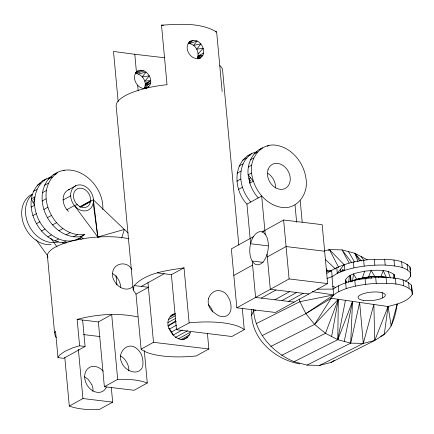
<?xml version="1.0" encoding="UTF-8"?>
<svg xmlns="http://www.w3.org/2000/svg" width="434" height="434" viewBox="0 0 434 434"><rect width="100%" height="100%" fill="white"/><g stroke="black" fill="none" stroke-linecap="round" stroke-linejoin="round"><path stroke-width="0.65" d="M268.185 245.866L250.613 243.745L246.941 204.148C232.119 188.6 232.559 157.309 256.885 151.84M250.841 202A32.843 25.568 61.1 0 1 242.46 187.211C238.776 175.52 240.637 160.629 251.856 153.707M251.568 173.079C249.355 158.828 260.471 142.922 275.905 145.184C292.445 147.831 304.315 163.444 306.133 179.54C308.411 193.814 297.236 209.758 281.785 207.447C265.228 204.772 253.505 189.132 251.568 173.079L248.118 174.848L249.821 183.143A32.843 25.568 61.1 0 0 258.203 197.931M51.608 176.931C35.881 180.707 31.677 200.063 36.326 213.674C41.317 231.68 64.015 249.328 81.717 236.85M83.534 235.662L80.702 236.698C52.476 240.094 30.982 201.577 48.342 179.161C70.59 155.356 104.437 182.394 102.815 209.627M90.511 201.409L90.57 198.929A10.253 7.98 61.1 0 0 77.957 188.535A10.253 7.98 61.1 0 0 76.666 204.04C79.172 206.909 83.485 208.787 87.093 206.828A10.253 7.98 61.1 0 0 90.511 201.409L80.149 207.137M128.817 370.907C129.11 366.697 127.325 362.574 124.688 359.363A13.671 10.644 61.1 0 0 120.451 355.951M262.657 147.739C252.17 152.188 246.968 163.878 248.118 174.848L253.315 181.228L249.821 183.143L250.168 180.49L248.91 178.727L250.521 177.837M66.391 242.877C35.973 244.136 15.57 193.618 46.248 178.889M80.702 236.698L84.701 234.49C54.299 238.771 30.988 191.09 57.755 172.531M294.073 361.679L306.968 365.119L350.694 343.142L352.527 301.37L337.793 339.703L294.073 361.679C272.85 352.875 254.818 332.959 253.472 309.371M191.144 41.008C181.58 46.4 190.976 61.878 200.286 58.015L198.555 58.85C210.631 54.451 198.891 33.895 188.898 42.266M299.731 363.866C274.076 359.585 249.165 337.082 251.801 309.496M92.871 391.419L93.017 388.728L91.905 384.833M143.768 88.878C148.173 82.851 142.184 73.688 135.327 73.395M93.223 203.215L93.456 199.955A13.671 10.644 61.1 0 0 76.688 185.378A13.671 10.644 61.1 0 0 75.18 206.432A13.671 10.644 61.1 0 0 93.223 203.215L97.802 237.029L99.136 237.192M187.938 43.525C195.04 43.243 199.96 51.977 197.372 58.275L200.465 55.585L197.899 56.328M393.627 278.492L394.018 274.456C385.701 268.483 374.347 270.366 364.75 271.163C358.191 272.796 349.24 273.301 345.61 279.859L346.001 283.125M348.703 282.36L349.403 275.791M352.592 280.82L353.509 273.925L356.699 279.355L364.804 277.483M317.113 289.212L333.122 289.093C345.459 280.472 361.093 278.823 375.692 277.554C387.595 277.923 402.372 276.116 411.551 285.219L412.3 294.312C407.108 302.352 396.605 304.012 388.077 306.534L384.258 334.538L374.743 340.468L331.023 362.45L319.57 365.385L306.968 365.119M331.636 336.507L338.308 299.308L314.59 324.426L270.87 346.408M142.46 367.197C143.638 362.889 142.781 358.359 141.262 354.247A13.839 9.694 66.2 0 0 134.399 347.043C125.665 342.589 117.001 354.448 121.661 362.265C123.983 370.104 137.252 376.658 142.119 367.766M345.415 300.339L337.793 339.703L350.694 343.142L363.296 343.402L374.743 340.468L388.077 306.534L331.196 298.277L305.867 313.636L262.147 335.612M344.243 341.422L352.527 301.37M207.436 333.54L208.868 348.979L196.255 355.951A54.679 16.807 -5.3 0 1 141.115 349.164L136.01 294.122L133.233 290.037L134.166 285.561C146.866 272.319 166.851 270.67 184.016 267.832L189.126 322.88L176.492 329.704L171.387 274.657L184.016 267.832M350.694 343.142L359.64 302.406L363.296 343.402L319.57 365.385M363.296 343.402L373.858 304.467L374.743 340.468M121.672 238.006L124.374 229.429L97.802 237.029L74.409 205.542L66.901 209.687M33.055 202.287L34.693 201.381L33.928 199.602L34.801 196.917L31.291 198.853L34.606 205.309L31.085 207.11M359.124 279.784L359.536 278.53M362.325 277.972L364.75 271.163M371.027 278.427L371.699 276.67L378.003 276.48L383.808 276.827L388.718 277.684M380.906 276.653L383.227 270.61L386.26 277.255M175.309 313.598C155.041 320.39 181.884 354.149 190.613 332.075L178.303 338.889M368.515 277.022L371.124 270.453L374.851 276.572M208.624 298.332C209.595 295.218 211.841 292.738 214.716 291.274A13.671 10.606 61.3 0 1 223.336 291.93C226.575 293.444 228.219 296.748 229.619 299.834A13.226 8.024 70.4 0 1 230.828 309.816C230.329 312.415 228.881 314.834 226.407 315.952A13.671 10.606 61.3 0 1 217.787 315.29L212.085 311.14L209.958 308.249A13.264 11.832 45.1 0 1 208.624 298.332M251.519 315.48L253.38 311.346L255.778 310.142M56.453 337.413L55.438 336.589L54.565 332.818L55.525 331.196L57.977 357.627L63.657 358.31L85.086 346.473L82.634 320.042M57.977 357.627L59.382 355.267L64.829 351.345L72.983 347.748L79.606 345.811L85.086 346.473M106.52 387.057L104.957 389.52A13.671 10.644 61.1 0 1 88.894 387.578A13.671 10.644 61.1 0 1 87.191 369.263A13.671 10.644 61.1 0 1 103.254 371.206M281.758 355.3L325.484 333.317L338.308 299.308L337.793 339.703L325.484 333.317L314.59 324.426L331.196 298.277C334.24 292.733 340.717 290.818 346.202 288.572C355.94 285.529 366.063 283.993 376.235 283.359C388.132 283.727 402.915 281.926 412.088 291.03M326.873 273.377C340.788 263.812 357.621 260.112 374.314 259.326C386.162 259.716 400.94 257.904 410.021 267.051L410.727 276.149L408.128 279.567L405.427 281.259M410.559 272.856C404.39 265.744 393.806 266.064 385.191 265.071C371.558 264.751 357.838 266.286 344.78 270.306L342.654 269.758L340.777 271.928L337.256 273.355L332.173 276.626L326.9 278.509M198.105 53.887L203.258 48.337L196.716 49.156L200.926 43.915L193.58 45.353L197.161 41.013L189.495 43.519L193.011 40.384M249.425 181.238L250.168 180.49M33.928 199.602L34.753 198.843M132.853 286.684C124.146 294.263 110.61 282.447 112.677 272.313C113.952 262.575 127.715 260.753 131.806 269.65M77.225 239.59L78.212 238.787M118.151 101.616L113.496 51.445L134.795 54.283L136.433 72.093C130.054 79.27 140.665 93.527 148.786 86.648C155.676 78.842 143.204 64.34 135.354 72.874M145.216 84.923L150.696 80.54L144.847 81.18L149.291 75.82L142.211 76.927L146.09 72.055L138.451 74.024M197.801 58.845L202.982 55.123L197.947 56.046L203.557 53.035M135.885 72.321L137.996 70.883M314.59 324.426L305.867 313.636L333.665 294.898L331.972 276.659M167.92 325.918L175.813 320.748M331.023 362.45L334.381 360.356M145.455 88.666L148.786 86.648L144.37 88.075L150.56 82.856L145.135 85.91L149.904 81.304L145.325 83.561L146.263 84.115L145.298 83.936M197.633 57.304L200.465 55.585M42.109 201.072L46.102 198.815M236.839 181.211L240.762 178.998M79.585 206.915L90.527 200.817L93.456 199.955L128.057 232.944M238.591 189.365L242.46 187.211M63.169 170.768L64.313 170.139M37.324 185.247L40.829 183.311M48.342 179.161L52.34 176.947M33.418 191.394L36.928 189.457M44.436 185.307L48.44 183.099M42.31 192.767L46.308 190.553M68.322 189.886L75.831 185.736M32.816 215.611L36.326 213.674M43.834 209.524L47.832 207.311M63.136 199.993L70.644 195.843M36.364 223.765L39.868 221.828M47.382 217.678L51.38 215.47M91.145 201.235L81.972 206.389L80.192 206.899M41.485 231.029L44.995 229.092M52.503 224.942L56.507 222.729M47.838 236.899L51.342 234.957M58.85 230.812L62.854 228.599M54.982 240.973L58.487 239.036M65.995 234.886L69.999 232.678M62.436 242.986L65.941 241.044M73.449 236.899L77.453 234.685M76.823 240.073L79.748 238.456M267.225 146.356L268.944 145.406M242.752 160.151L246.675 157.981M254.036 153.913L257.476 152.014M239.025 166.081L242.948 163.916M250.309 159.848L253.749 157.949M237.007 173.269L240.935 171.099M248.297 167.03L251.731 165.132M246.941 204.148L261.664 196.016L265.228 234.436M141.283 286.418L164.166 273.745M136.01 294.122L148.401 287.275L134.166 285.561M98.366 321.941L111.684 314.579L117.69 379.338L104.372 386.699L98.366 321.941L77.154 319.381L79.606 345.811M253.391 236.72L231.36 248.894L236.823 307.814L275.378 312.469L327.643 283.592L322.18 224.671L283.624 220.016L262.114 231.897M262.358 231.935L264.49 233.4L266.254 235.874A16.709 9.141 -83.1 0 1 267.724 251.704L266.568 255.789A16.709 9.141 -83.1 0 1 253.586 262.961L251.823 260.487A16.709 9.141 -83.1 0 1 250.358 244.657C251.633 239.405 254.08 232.857 259.999 231.577L262.358 231.935L264.87 230.546M233.823 275.433L252.593 265.06M267.317 256.928L286.087 246.555L324.637 251.215M170.79 315.589L173.665 313.994M170.074 316.831L175.255 313.966M168.419 319.603L175.325 315.778M167.92 322.608L175.407 318.464M167.974 325.999L176.242 321.426M168.642 328.218L169.564 328.999L176.502 325.158M169.564 328.999L171.69 331.896L176.985 328.967M141.115 349.164L153.506 342.317L208.868 348.979M182.361 329.981L173.025 335.146L171.69 331.896M175.227 337.56L187.466 330.789M236.823 307.814L289.093 278.937L327.643 283.592M180.886 339.676L189.517 334.902M183.045 339.741L187.732 337.147M261.241 298.125L275.964 289.988M64.802 357.507L69.304 406.072L82.943 398.542L112.666 402.134L111.288 387.291M274.874 299.769L289.597 291.637M281.926 300.621L296.65 292.489M288.501 301.418L303.225 293.281M112.666 402.134L99.153 409.598C89.149 409.826 78.787 409.506 69.304 406.072M144.289 350.618L147.294 383L134.095 390.291L104.372 386.699M242.27 308.178L244.261 329.661L231.859 336.513L176.492 329.704M189.007 42.261L190.743 41.311M188.915 42.396L190.043 41.81M328.24 250.228L329.439 249.626L342.041 249.886L354.941 253.326L367.251 259.711M256.179 323.656L299.905 301.673L333.665 294.898L312.393 291.681M380.667 336.345C392.428 330.534 395.32 315.903 397.208 304.06L391.191 326.021L388.077 306.534M350.173 281.921L356.699 279.355M135.479 72.912L141.956 70.248M336.822 267.496L337.256 273.355L344.243 264.501L344.78 270.306L340.777 271.928L340.527 269.21M259.217 149.638L261.105 148.938M247.933 155.871L250.451 154.943M53.756 174.739L56.735 173.654M42.738 180.826L44.528 180.175M353.911 280.223L351.106 281.498L350.526 275.281L350.542 281.753M354.301 280.082L359.01 278.655M145.325 83.561L148.802 82.368M136.596 73.259L144.072 70.861M74.409 205.542L77.355 204.68M77.154 319.381C96.809 314.194 117.826 312.659 137.806 316.934M324.35 250.928L329.439 249.626L344.39 264.957M326.406 271.852L331.636 270.816L332.173 276.626M359.743 278.482L371.699 276.67M365.992 277.304L370.907 276.756M372.638 276.637L376.94 276.512M133.233 290.037L116.247 106.894A54.679 16.807 -5.3 0 1 167.03 84.695L161.508 25.156C179.844 24.141 200.15 22.291 216.642 31.942L222.165 91.476M117.69 379.338C127.618 379.153 137.909 379.5 147.294 383M379.175 276.55L387.41 277.456M51.066 244.526L45.803 244.385A27.337 21.282 61.1 0 1 22.812 221.443A27.337 21.282 61.1 0 1 31.98 194.351M161.508 25.156L163.499 25.389M134.795 54.283L164.654 57.765M263.194 262.364L252.219 261.04L255.593 297.442L294.149 302.102M308.872 293.964L270.317 289.304L267.051 254.08M83.54 334.581L100.053 336.572M326.287 270.138L331.636 270.816M157.32 272.883L171.387 274.657M215.318 31.769L216.642 31.942M332.661 286.266L335.699 287.585M84.489 376.755L88.27 379.484L91.807 384.66M325.278 259.407L335.482 268.999M79.829 238.185L81.277 239.579M357.996 261.594L354.941 253.326L361.446 261.002M351.882 262.765L342.041 249.886L349.115 262.939M81.207 236.508L83.149 239.096M50.745 238.223L57.071 246.984M36.076 239.736L47.539 255.61M361.093 256.521L364.175 260.856M365.325 277.38L366.388 278.948M354.941 253.326L359.574 260.823M378.003 276.48L378.676 277.63M348.491 251.606L354.524 262.027M329.439 249.626L338.65 267.409M326.276 268.82L327.193 270.626M305.867 313.636L299.905 301.673L299.314 299.08M388.137 271.467L390.334 277.717M342.654 269.758L343.05 271.006M394.587 276.382L394.018 274.456L394.484 278.373M345.8 280.5L346.18 281.785M47.653 256.407L47.941 257.644M345.61 279.859L346.175 282.458M93.456 199.955L97.802 237.029M410.369 272.275L410.727 276.149M412.3 294.312L411.551 285.219M407.103 264.122L407.64 269.926M408.589 282.295L409.126 288.1M401.629 261.745L402.166 267.55M403.072 279.93L403.615 285.74M393.969 260.085L394.511 265.896M395.385 278.286L395.927 284.096M384.654 259.261L385.191 265.071M386.048 277.478L386.586 283.283M382.153 292.559L382.652 297.903M374.314 259.326L374.851 265.131M375.692 277.554L376.235 283.359M363.649 260.27L364.191 266.08M365.032 278.514L365.574 284.319M353.395 262.038L353.932 267.843M354.79 280.293L355.327 286.098M345.659 282.767L346.202 288.572M338.27 285.767L338.813 291.572M300.219 200.671L302.216 222.241M295.028 204.929L296.644 222.322M283.624 220.016L289.093 278.937M238.803 244.988L222.539 69.657A54.679 16.807 -5.3 0 0 219.761 65.572M137.665 85.303L138.158 90.608M147.961 282.561L153.506 342.317M116.041 275.579L116.909 284.954M78.375 349.294L82.943 398.542M54.565 332.818L47.355 255.105A47.843 14.702 -5.3 0 1 78.212 239.584A47.843 14.702 -5.3 0 1 128.903 238.803M410.021 267.051L410.19 270.339M58.525 241.765A27.337 21.282 61.1 0 1 55.454 242.449L49.595 242.291A27.337 21.282 61.1 0 1 27.309 221.595A27.337 21.282 61.1 0 1 32.642 194.264M68.491 211.407A13.671 10.644 61.1 0 1 63.131 198.772A13.671 10.644 61.1 0 1 69.353 189.463M112.297 273.442A13.443 10.465 61.1 0 1 120.636 287.525M267.811 173.318A13.671 10.644 61.1 0 1 275.53 188.058M189.126 322.88A54.679 16.807 -5.3 0 1 244.261 329.661M208.526 304.809A13.671 10.66 61 0 1 212.796 311.829M268.044 169.678L267.458 172.797A13.671 10.644 61.1 0 0 276.621 188.318A13.671 10.644 61.1 0 0 289.668 183.045L290.254 179.926A13.671 10.644 61.1 0 0 281.091 164.405A13.671 10.644 61.1 0 0 268.044 169.678M363.605 300.388A13.671 4.199 -5.3 0 0 385.235 295.657A13.671 4.199 -5.3 0 0 366.269 292.907A13.671 4.199 -5.3 0 0 363.605 300.388"/></g></svg>
